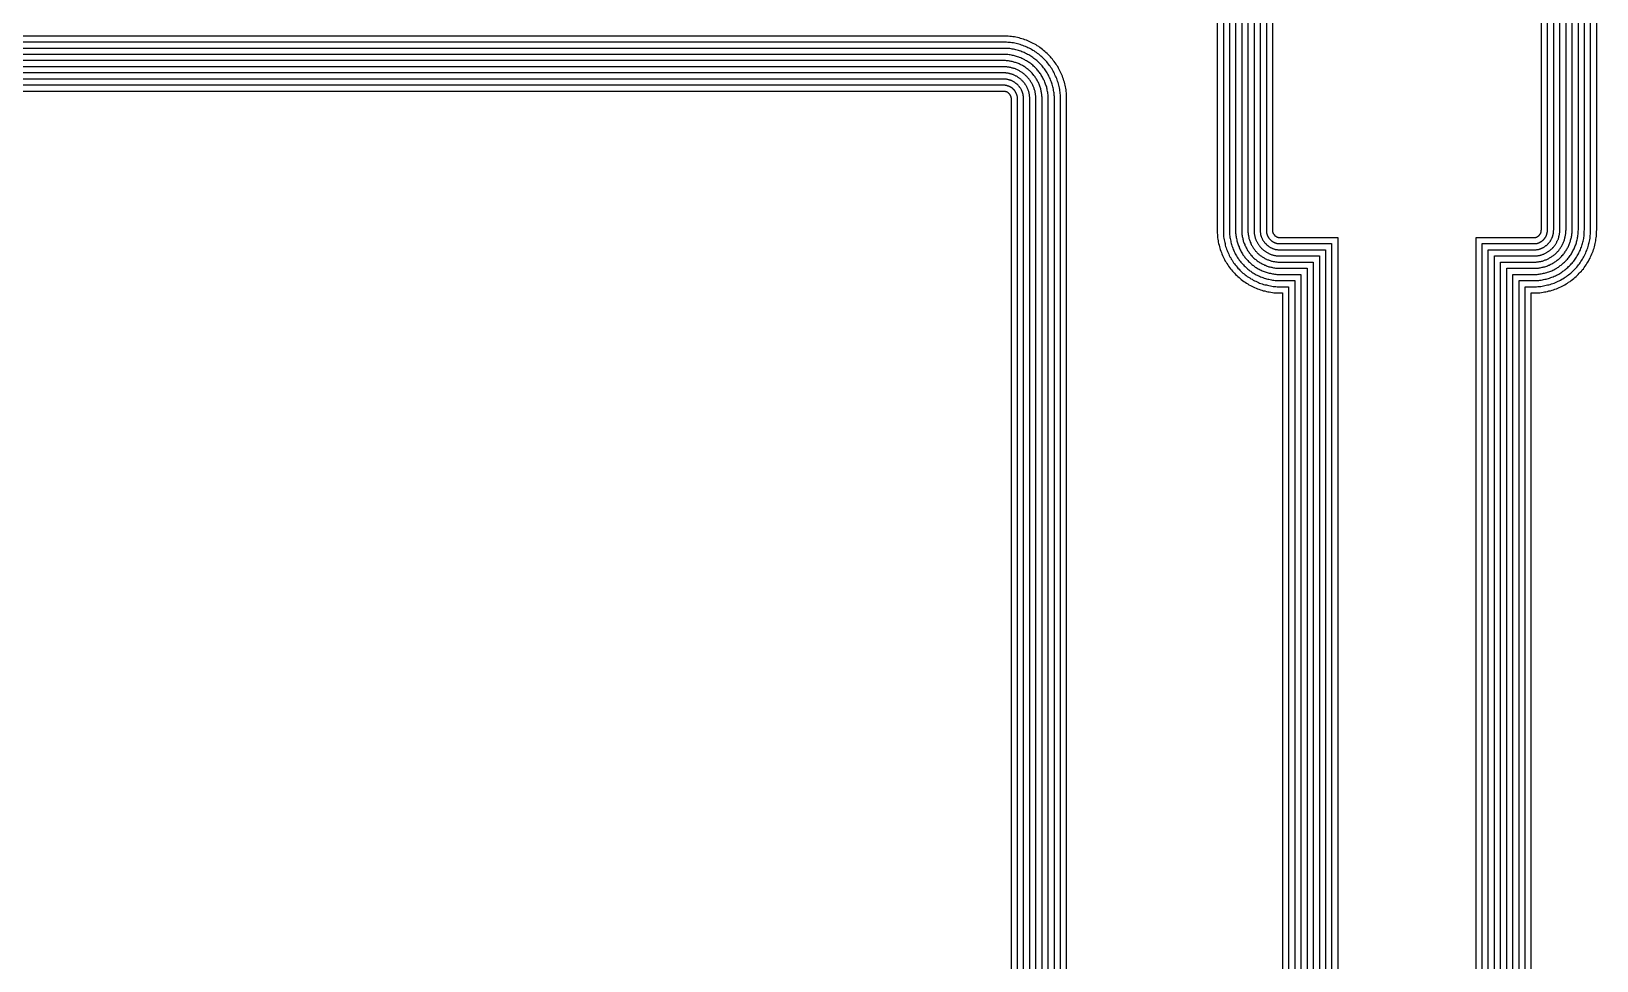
# Model space of a CAD drawing. Header units: metres. Extents: x 1.4 to 44.2, y 0.1 to 33.9.
# Drawn here: x 12.07 to 22.26, y 19.79 to 25.84 of the extents above; entities that cross this region are included whole.
import ezdxf

# ---------------------------------------------------------------- set-up
doc = ezdxf.new("R2010")
doc.units = ezdxf.units.M

msp = doc.modelspace()

# ---------------------------------------------------------------- linework, layer by layer
for points in [[(19.79, 26.2), (19.79, 24.549), (19.79, 24.538), (19.79, 24.528), (19.791, 24.518), (19.791, 24.508), (19.793, 24.498), (19.794, 24.488), (19.796, 24.478), (19.797, 24.469), (19.799, 24.459), (19.802, 24.449), (19.804, 24.439), (19.807, 24.429), (19.81, 24.42), (19.813, 24.41), (19.817, 24.401), (19.821, 24.392), (19.825, 24.382), (19.829, 24.373), (19.833, 24.364), (19.838, 24.355), (19.843, 24.346), (19.848, 24.338), (19.853, 24.329), (19.859, 24.321), (19.864, 24.312), (19.87, 24.304), (19.876, 24.296), (19.883, 24.288), (19.889, 24.281), (19.896, 24.273), (19.903, 24.266), (19.91, 24.259), (19.917, 24.252), (19.924, 24.245), (19.932, 24.238), (19.939, 24.232), (19.947, 24.225), (19.955, 24.219), (19.963, 24.213), (19.972, 24.208), (19.98, 24.202), (19.989, 24.197), (19.997, 24.192), (20.006, 24.187), (20.015, 24.182), (20.024, 24.178), (20.033, 24.174), (20.043, 24.17), (20.052, 24.166), (20.061, 24.162), (20.071, 24.159), (20.08, 24.156), (20.09, 24.153), (20.1, 24.151), (20.11, 24.148), (20.12, 24.146), (20.129, 24.145), (20.139, 24.143), (20.149, 24.142), (20.159, 24.14), (20.169, 24.14), (20.179, 24.139), (20.189, 24.139), (20.2, 24.139), (20.215, 24.139), (20.215, 15.753)], [(19.83, 26.2), (19.83, 24.549), (19.83, 24.539), (19.83, 24.53), (19.831, 24.521), (19.831, 24.512), (19.832, 24.503), (19.834, 24.494), (19.835, 24.485), (19.837, 24.476), (19.839, 24.467), (19.841, 24.459), (19.843, 24.45), (19.845, 24.441), (19.848, 24.432), (19.851, 24.424), (19.854, 24.415), (19.858, 24.407), (19.861, 24.399), (19.865, 24.39), (19.869, 24.382), (19.873, 24.374), (19.878, 24.366), (19.882, 24.358), (19.887, 24.351), (19.892, 24.343), (19.897, 24.335), (19.902, 24.328), (19.908, 24.321), (19.913, 24.314), (19.919, 24.307), (19.925, 24.3), (19.932, 24.293), (19.938, 24.287), (19.944, 24.281), (19.951, 24.274), (19.958, 24.268), (19.965, 24.262), (19.972, 24.257), (19.979, 24.251), (19.986, 24.246), (19.994, 24.241), (20.002, 24.236), (20.009, 24.231), (20.017, 24.227), (20.025, 24.222), (20.033, 24.218), (20.041, 24.214), (20.05, 24.21), (20.058, 24.207), (20.066, 24.203), (20.075, 24.2), (20.083, 24.197), (20.092, 24.194), (20.101, 24.192), (20.11, 24.19), (20.118, 24.188), (20.127, 24.186), (20.136, 24.184), (20.145, 24.183), (20.154, 24.181), (20.163, 24.18), (20.172, 24.18), (20.181, 24.179), (20.19, 24.179), (20.2, 24.179), (20.255, 24.179), (20.255, 15.731)], [(19.87, 26.2), (19.87, 24.549), (19.87, 24.54), (19.87, 24.532), (19.87, 24.524), (19.871, 24.516), (19.872, 24.508), (19.873, 24.5), (19.874, 24.492), (19.876, 24.484), (19.878, 24.476), (19.879, 24.468), (19.881, 24.46), (19.884, 24.453), (19.886, 24.445), (19.889, 24.437), (19.892, 24.43), (19.895, 24.422), (19.898, 24.415), (19.901, 24.407), (19.905, 24.4), (19.908, 24.393), (19.912, 24.386), (19.916, 24.379), (19.921, 24.372), (19.925, 24.365), (19.93, 24.358), (19.934, 24.352), (19.939, 24.345), (19.944, 24.339), (19.95, 24.333), (19.955, 24.327), (19.961, 24.321), (19.966, 24.315), (19.972, 24.31), (19.978, 24.304), (19.984, 24.299), (19.99, 24.293), (19.996, 24.288), (20.003, 24.283), (20.009, 24.279), (20.016, 24.274), (20.023, 24.27), (20.03, 24.265), (20.037, 24.261), (20.044, 24.257), (20.051, 24.254), (20.058, 24.25), (20.066, 24.247), (20.073, 24.244), (20.081, 24.241), (20.088, 24.238), (20.096, 24.235), (20.104, 24.233), (20.111, 24.23), (20.119, 24.228), (20.127, 24.227), (20.135, 24.225), (20.143, 24.223), (20.151, 24.222), (20.159, 24.221), (20.167, 24.22), (20.175, 24.219), (20.183, 24.219), (20.191, 24.219), (20.2, 24.219), (20.295, 24.219), (20.295, 15.708)], [(19.91, 26.2), (19.91, 24.549), (19.91, 24.541), (19.91, 24.534), (19.91, 24.527), (19.911, 24.52), (19.912, 24.513), (19.913, 24.506), (19.914, 24.499), (19.915, 24.492), (19.917, 24.485), (19.918, 24.478), (19.92, 24.471), (19.922, 24.464), (19.924, 24.458), (19.926, 24.451), (19.929, 24.444), (19.932, 24.438), (19.934, 24.431), (19.937, 24.425), (19.94, 24.418), (19.944, 24.412), (19.947, 24.406), (19.951, 24.399), (19.955, 24.393), (19.958, 24.387), (19.962, 24.382), (19.967, 24.376), (19.971, 24.37), (19.975, 24.365), (19.98, 24.359), (19.985, 24.354), (19.989, 24.349), (19.994, 24.343), (20, 24.338), (20.005, 24.334), (20.01, 24.329), (20.016, 24.324), (20.021, 24.32), (20.027, 24.316), (20.033, 24.311), (20.038, 24.307), (20.044, 24.304), (20.05, 24.3), (20.057, 24.296), (20.063, 24.293), (20.069, 24.289), (20.076, 24.286), (20.082, 24.283), (20.089, 24.281), (20.095, 24.278), (20.102, 24.275), (20.109, 24.273), (20.115, 24.271), (20.122, 24.269), (20.129, 24.267), (20.136, 24.266), (20.143, 24.264), (20.15, 24.263), (20.157, 24.262), (20.164, 24.261), (20.171, 24.26), (20.178, 24.259), (20.185, 24.259), (20.192, 24.259), (20.2, 24.259), (20.335, 24.259), (20.335, 15.683)], [(19.95, 26.2), (19.95, 24.549), (19.95, 24.542), (19.95, 24.536), (19.95, 24.53), (19.951, 24.524), (19.951, 24.518), (19.952, 24.512), (19.953, 24.506), (19.954, 24.5), (19.956, 24.494), (19.957, 24.488), (19.959, 24.482), (19.96, 24.476), (19.962, 24.47), (19.964, 24.464), (19.966, 24.459), (19.969, 24.453), (19.971, 24.447), (19.974, 24.442), (19.976, 24.436), (19.979, 24.431), (19.982, 24.425), (19.985, 24.42), (19.988, 24.415), (19.992, 24.41), (19.995, 24.405), (19.999, 24.4), (20.002, 24.395), (20.006, 24.39), (20.01, 24.385), (20.014, 24.381), (20.018, 24.376), (20.023, 24.372), (20.027, 24.367), (20.032, 24.363), (20.036, 24.359), (20.041, 24.355), (20.046, 24.351), (20.051, 24.348), (20.056, 24.344), (20.061, 24.341), (20.066, 24.337), (20.071, 24.334), (20.076, 24.331), (20.082, 24.328), (20.087, 24.325), (20.093, 24.323), (20.098, 24.32), (20.104, 24.318), (20.11, 24.315), (20.115, 24.313), (20.121, 24.311), (20.127, 24.309), (20.133, 24.308), (20.139, 24.306), (20.145, 24.305), (20.151, 24.303), (20.157, 24.302), (20.163, 24.301), (20.169, 24.3), (20.175, 24.3), (20.181, 24.299), (20.187, 24.299), (20.193, 24.299), (20.2, 24.299), (20.375, 24.299), (20.375, 15.658)], [(19.99, 26.2), (19.99, 24.549), (19.99, 24.543), (19.99, 24.538), (19.99, 24.533), (19.991, 24.528), (19.991, 24.523), (19.992, 24.518), (19.993, 24.513), (19.994, 24.508), (19.995, 24.503), (19.996, 24.497), (19.997, 24.493), (19.999, 24.488), (20, 24.483), (20.002, 24.478), (20.004, 24.473), (20.005, 24.468), (20.008, 24.463), (20.01, 24.459), (20.012, 24.454), (20.014, 24.45), (20.017, 24.445), (20.019, 24.441), (20.022, 24.436), (20.025, 24.432), (20.028, 24.428), (20.031, 24.423), (20.034, 24.419), (20.037, 24.415), (20.04, 24.411), (20.044, 24.407), (20.047, 24.404), (20.051, 24.4), (20.055, 24.396), (20.058, 24.393), (20.062, 24.389), (20.066, 24.386), (20.07, 24.383), (20.074, 24.38), (20.079, 24.377), (20.083, 24.374), (20.087, 24.371), (20.092, 24.368), (20.096, 24.366), (20.101, 24.363), (20.105, 24.361), (20.11, 24.359), (20.114, 24.357), (20.119, 24.354), (20.124, 24.353), (20.129, 24.351), (20.134, 24.349), (20.139, 24.348), (20.144, 24.346), (20.148, 24.345), (20.154, 24.344), (20.159, 24.343), (20.164, 24.342), (20.169, 24.341), (20.174, 24.34), (20.179, 24.34), (20.184, 24.339), (20.189, 24.339), (20.194, 24.339), (20.2, 24.339), (20.415, 24.339), (20.415, 15.631)], [(20.03, 26.2), (20.03, 24.549), (20.03, 24.544), (20.03, 24.54), (20.03, 24.536), (20.03, 24.532), (20.031, 24.528), (20.031, 24.524), (20.032, 24.519), (20.033, 24.515), (20.034, 24.511), (20.035, 24.507), (20.036, 24.503), (20.037, 24.499), (20.038, 24.495), (20.039, 24.491), (20.041, 24.487), (20.042, 24.483), (20.044, 24.48), (20.046, 24.476), (20.048, 24.472), (20.05, 24.468), (20.052, 24.465), (20.054, 24.461), (20.056, 24.458), (20.058, 24.454), (20.061, 24.451), (20.063, 24.447), (20.065, 24.444), (20.068, 24.441), (20.071, 24.437), (20.074, 24.434), (20.076, 24.431), (20.079, 24.428), (20.082, 24.425), (20.085, 24.423), (20.088, 24.42), (20.092, 24.417), (20.095, 24.414), (20.098, 24.412), (20.102, 24.41), (20.105, 24.407), (20.109, 24.405), (20.112, 24.403), (20.116, 24.401), (20.119, 24.399), (20.123, 24.397), (20.127, 24.395), (20.131, 24.393), (20.134, 24.391), (20.138, 24.39), (20.142, 24.388), (20.146, 24.387), (20.15, 24.386), (20.154, 24.385), (20.158, 24.384), (20.162, 24.383), (20.166, 24.382), (20.17, 24.381), (20.175, 24.38), (20.179, 24.38), (20.183, 24.379), (20.187, 24.379), (20.191, 24.379), (20.195, 24.379), (20.2, 24.379), (20.455, 24.379), (20.455, 15.602)], [(20.07, 26.2), (20.07, 24.549), (20.07, 24.545), (20.07, 24.542), (20.07, 24.539), (20.07, 24.536), (20.07, 24.533), (20.071, 24.529), (20.071, 24.526), (20.072, 24.523), (20.073, 24.52), (20.073, 24.517), (20.074, 24.514), (20.075, 24.511), (20.076, 24.508), (20.077, 24.505), (20.078, 24.502), (20.079, 24.499), (20.081, 24.496), (20.082, 24.493), (20.083, 24.49), (20.085, 24.487), (20.086, 24.484), (20.088, 24.482), (20.09, 24.479), (20.091, 24.476), (20.093, 24.474), (20.095, 24.471), (20.097, 24.469), (20.099, 24.466), (20.101, 24.464), (20.103, 24.461), (20.105, 24.459), (20.108, 24.457), (20.11, 24.454), (20.112, 24.452), (20.115, 24.45), (20.117, 24.448), (20.12, 24.446), (20.122, 24.444), (20.125, 24.442), (20.127, 24.44), (20.13, 24.439), (20.133, 24.437), (20.135, 24.435), (20.138, 24.434), (20.141, 24.432), (20.144, 24.431), (20.147, 24.43), (20.15, 24.428), (20.153, 24.427), (20.156, 24.426), (20.159, 24.425), (20.162, 24.424), (20.165, 24.423), (20.168, 24.422), (20.171, 24.422), (20.174, 24.421), (20.177, 24.42), (20.18, 24.42), (20.184, 24.419), (20.187, 24.419), (20.19, 24.419), (20.193, 24.419), (20.196, 24.419), (20.2, 24.419), (20.495, 24.419), (20.495, 15.571)], [(20.11, 26.2), (20.11, 24.549), (20.11, 24.546), (20.11, 24.544), (20.11, 24.542), (20.11, 24.54), (20.11, 24.537), (20.11, 24.535), (20.111, 24.533), (20.111, 24.531), (20.112, 24.529), (20.112, 24.527), (20.113, 24.525), (20.113, 24.522), (20.114, 24.52), (20.115, 24.518), (20.116, 24.516), (20.116, 24.514), (20.117, 24.512), (20.118, 24.51), (20.119, 24.508), (20.12, 24.506), (20.121, 24.504), (20.122, 24.502), (20.123, 24.5), (20.125, 24.499), (20.126, 24.497), (20.127, 24.495), (20.129, 24.493), (20.13, 24.491), (20.131, 24.49), (20.133, 24.488), (20.134, 24.486), (20.136, 24.485), (20.137, 24.483), (20.139, 24.482), (20.141, 24.48), (20.142, 24.479), (20.144, 24.478), (20.146, 24.476), (20.148, 24.475), (20.15, 24.474), (20.151, 24.472), (20.153, 24.471), (20.155, 24.47), (20.157, 24.469), (20.159, 24.468), (20.161, 24.467), (20.163, 24.466), (20.165, 24.465), (20.167, 24.465), (20.169, 24.464), (20.171, 24.463), (20.173, 24.462), (20.176, 24.462), (20.178, 24.461), (20.18, 24.461), (20.182, 24.46), (20.184, 24.46), (20.186, 24.459), (20.188, 24.459), (20.191, 24.459), (20.193, 24.459), (20.195, 24.459), (20.197, 24.459), (20.2, 24.459), (20.535, 24.459), (20.535, 15.537)], [(20.15, 26.2), (20.15, 24.549), (20.15, 24.547), (20.15, 24.546), (20.15, 24.545), (20.15, 24.544), (20.15, 24.542), (20.15, 24.541), (20.15, 24.54), (20.15, 24.539), (20.151, 24.538), (20.151, 24.536), (20.151, 24.535), (20.152, 24.534), (20.152, 24.533), (20.152, 24.532), (20.153, 24.531), (20.153, 24.529), (20.154, 24.528), (20.154, 24.527), (20.155, 24.526), (20.155, 24.525), (20.156, 24.524), (20.157, 24.523), (20.157, 24.522), (20.158, 24.521), (20.159, 24.52), (20.159, 24.519), (20.16, 24.518), (20.161, 24.517), (20.162, 24.516), (20.162, 24.515), (20.163, 24.514), (20.164, 24.513), (20.165, 24.512), (20.166, 24.511), (20.167, 24.511), (20.168, 24.51), (20.169, 24.509), (20.17, 24.508), (20.171, 24.508), (20.172, 24.507), (20.173, 24.506), (20.174, 24.506), (20.175, 24.505), (20.176, 24.504), (20.177, 24.504), (20.178, 24.503), (20.179, 24.503), (20.18, 24.502), (20.182, 24.502), (20.183, 24.501), (20.184, 24.501), (20.185, 24.501), (20.186, 24.5), (20.187, 24.5), (20.189, 24.5), (20.19, 24.499), (20.191, 24.499), (20.192, 24.499), (20.193, 24.499), (20.195, 24.499), (20.196, 24.499), (20.197, 24.499), (20.198, 24.499), (20.2, 24.499), (20.575, 24.499), (20.575, 15.5)], [(21.475, 15.5), (21.475, 24.499), (21.851, 24.499), (21.852, 24.499), (21.853, 24.499), (21.854, 24.499), (21.855, 24.499), (21.857, 24.499), (21.858, 24.499), (21.859, 24.499), (21.86, 24.499), (21.861, 24.5), (21.863, 24.5), (21.864, 24.5), (21.865, 24.501), (21.866, 24.501), (21.867, 24.501), (21.869, 24.502), (21.87, 24.502), (21.871, 24.503), (21.872, 24.503), (21.873, 24.504), (21.874, 24.504), (21.875, 24.505), (21.876, 24.506), (21.877, 24.506), (21.878, 24.507), (21.879, 24.508), (21.88, 24.508), (21.881, 24.509), (21.882, 24.51), (21.883, 24.511), (21.884, 24.511), (21.885, 24.512), (21.886, 24.513), (21.887, 24.514), (21.888, 24.515), (21.888, 24.516), (21.889, 24.517), (21.89, 24.518), (21.891, 24.519), (21.891, 24.52), (21.892, 24.521), (21.893, 24.522), (21.893, 24.523), (21.894, 24.524), (21.895, 24.525), (21.895, 24.526), (21.896, 24.527), (21.896, 24.528), (21.897, 24.529), (21.897, 24.531), (21.898, 24.532), (21.898, 24.533), (21.898, 24.534), (21.899, 24.535), (21.899, 24.536), (21.899, 24.538), (21.9, 24.539), (21.9, 24.54), (21.9, 24.541), (21.9, 24.542), (21.9, 24.544), (21.9, 24.545), (21.9, 24.546), (21.9, 24.547), (21.901, 24.549), (21.901, 26.2)], [(21.515, 15.537), (21.515, 24.459), (21.851, 24.459), (21.853, 24.459), (21.855, 24.459), (21.857, 24.459), (21.859, 24.459), (21.862, 24.459), (21.864, 24.459), (21.866, 24.46), (21.868, 24.46), (21.87, 24.461), (21.872, 24.461), (21.875, 24.462), (21.877, 24.462), (21.879, 24.463), (21.881, 24.464), (21.883, 24.465), (21.885, 24.465), (21.887, 24.466), (21.889, 24.467), (21.891, 24.468), (21.893, 24.469), (21.895, 24.47), (21.897, 24.471), (21.899, 24.472), (21.901, 24.474), (21.902, 24.475), (21.904, 24.476), (21.906, 24.478), (21.908, 24.479), (21.909, 24.48), (21.911, 24.482), (21.913, 24.483), (21.914, 24.485), (21.916, 24.486), (21.917, 24.488), (21.919, 24.49), (21.92, 24.491), (21.921, 24.493), (21.923, 24.495), (21.924, 24.497), (21.925, 24.499), (21.927, 24.5), (21.928, 24.502), (21.929, 24.504), (21.93, 24.506), (21.931, 24.508), (21.932, 24.51), (21.933, 24.512), (21.934, 24.514), (21.934, 24.516), (21.935, 24.518), (21.936, 24.52), (21.937, 24.522), (21.937, 24.525), (21.938, 24.527), (21.938, 24.529), (21.939, 24.531), (21.939, 24.533), (21.94, 24.535), (21.94, 24.537), (21.94, 24.54), (21.94, 24.542), (21.94, 24.544), (21.94, 24.546), (21.941, 24.549), (21.941, 26.2)], [(21.555, 15.571), (21.555, 24.419), (21.851, 24.419), (21.854, 24.419), (21.857, 24.419), (21.86, 24.419), (21.863, 24.419), (21.866, 24.419), (21.87, 24.42), (21.873, 24.42), (21.876, 24.421), (21.879, 24.422), (21.882, 24.422), (21.885, 24.423), (21.888, 24.424), (21.891, 24.425), (21.894, 24.426), (21.897, 24.427), (21.9, 24.428), (21.903, 24.43), (21.906, 24.431), (21.909, 24.432), (21.912, 24.434), (21.915, 24.435), (21.917, 24.437), (21.92, 24.439), (21.923, 24.44), (21.925, 24.442), (21.928, 24.444), (21.93, 24.446), (21.933, 24.448), (21.935, 24.45), (21.938, 24.452), (21.94, 24.454), (21.942, 24.457), (21.945, 24.459), (21.947, 24.461), (21.949, 24.464), (21.951, 24.466), (21.953, 24.469), (21.955, 24.471), (21.957, 24.474), (21.959, 24.476), (21.96, 24.479), (21.962, 24.482), (21.964, 24.484), (21.965, 24.487), (21.967, 24.49), (21.968, 24.493), (21.969, 24.496), (21.971, 24.499), (21.972, 24.502), (21.973, 24.505), (21.974, 24.508), (21.975, 24.511), (21.976, 24.514), (21.977, 24.517), (21.977, 24.52), (21.978, 24.523), (21.979, 24.526), (21.979, 24.529), (21.98, 24.533), (21.98, 24.536), (21.98, 24.539), (21.98, 24.542), (21.98, 24.545), (21.981, 24.549), (21.981, 26.2)], [(21.595, 15.602), (21.595, 24.379), (21.851, 24.379), (21.855, 24.379), (21.859, 24.379), (21.863, 24.379), (21.867, 24.379), (21.871, 24.38), (21.875, 24.38), (21.88, 24.381), (21.884, 24.382), (21.888, 24.383), (21.892, 24.384), (21.896, 24.385), (21.9, 24.386), (21.904, 24.387), (21.908, 24.388), (21.912, 24.39), (21.916, 24.391), (21.919, 24.393), (21.923, 24.395), (21.927, 24.397), (21.931, 24.399), (21.934, 24.401), (21.938, 24.403), (21.941, 24.405), (21.945, 24.407), (21.948, 24.41), (21.952, 24.412), (21.955, 24.414), (21.958, 24.417), (21.962, 24.42), (21.965, 24.423), (21.968, 24.425), (21.971, 24.428), (21.974, 24.431), (21.976, 24.434), (21.979, 24.437), (21.982, 24.441), (21.985, 24.444), (21.987, 24.447), (21.99, 24.451), (21.992, 24.454), (21.994, 24.458), (21.996, 24.461), (21.998, 24.465), (22, 24.468), (22.002, 24.472), (22.004, 24.476), (22.006, 24.48), (22.008, 24.483), (22.009, 24.487), (22.011, 24.491), (22.012, 24.495), (22.013, 24.499), (22.014, 24.503), (22.015, 24.507), (22.016, 24.511), (22.017, 24.515), (22.018, 24.519), (22.019, 24.524), (22.019, 24.528), (22.02, 24.532), (22.02, 24.536), (22.02, 24.54), (22.02, 24.544), (22.021, 24.549), (22.021, 26.2)], [(21.635, 15.631), (21.635, 24.339), (21.851, 24.339), (21.856, 24.339), (21.861, 24.339), (21.866, 24.339), (21.871, 24.34), (21.876, 24.34), (21.881, 24.341), (21.886, 24.342), (21.891, 24.343), (21.897, 24.344), (21.902, 24.345), (21.907, 24.346), (21.911, 24.348), (21.916, 24.349), (21.921, 24.351), (21.926, 24.353), (21.931, 24.354), (21.936, 24.357), (21.94, 24.359), (21.945, 24.361), (21.95, 24.363), (21.954, 24.366), (21.958, 24.368), (21.963, 24.371), (21.967, 24.374), (21.971, 24.377), (21.976, 24.38), (21.98, 24.383), (21.984, 24.386), (21.988, 24.389), (21.992, 24.393), (21.995, 24.396), (21.999, 24.4), (22.003, 24.404), (22.006, 24.407), (22.01, 24.411), (22.013, 24.415), (22.016, 24.419), (22.019, 24.423), (22.022, 24.428), (22.025, 24.432), (22.028, 24.436), (22.031, 24.441), (22.033, 24.445), (22.036, 24.45), (22.038, 24.454), (22.04, 24.459), (22.042, 24.463), (22.045, 24.468), (22.046, 24.473), (22.048, 24.478), (22.05, 24.483), (22.051, 24.488), (22.053, 24.493), (22.054, 24.497), (22.055, 24.503), (22.056, 24.508), (22.057, 24.513), (22.058, 24.518), (22.059, 24.523), (22.06, 24.528), (22.06, 24.533), (22.06, 24.538), (22.06, 24.543), (22.061, 24.549), (22.061, 26.2)], [(21.675, 15.658), (21.675, 24.299), (21.851, 24.299), (21.857, 24.299), (21.863, 24.299), (21.869, 24.299), (21.875, 24.3), (21.881, 24.3), (21.887, 24.301), (21.893, 24.302), (21.899, 24.303), (21.905, 24.305), (21.911, 24.306), (21.917, 24.308), (21.923, 24.309), (21.929, 24.311), (21.935, 24.313), (21.94, 24.315), (21.946, 24.318), (21.952, 24.32), (21.957, 24.323), (21.963, 24.325), (21.968, 24.328), (21.974, 24.331), (21.979, 24.334), (21.984, 24.337), (21.989, 24.341), (21.994, 24.344), (21.999, 24.348), (22.004, 24.351), (22.009, 24.355), (22.014, 24.359), (22.018, 24.363), (22.023, 24.367), (22.027, 24.372), (22.032, 24.376), (22.036, 24.381), (22.04, 24.385), (22.044, 24.39), (22.048, 24.395), (22.051, 24.4), (22.055, 24.405), (22.058, 24.41), (22.062, 24.415), (22.065, 24.42), (22.068, 24.425), (22.071, 24.431), (22.074, 24.436), (22.077, 24.442), (22.079, 24.447), (22.081, 24.453), (22.084, 24.459), (22.086, 24.464), (22.088, 24.47), (22.09, 24.476), (22.091, 24.482), (22.093, 24.488), (22.094, 24.494), (22.096, 24.5), (22.097, 24.506), (22.098, 24.512), (22.099, 24.518), (22.099, 24.524), (22.1, 24.53), (22.1, 24.536), (22.1, 24.542), (22.101, 24.549), (22.101, 26.2)], [(21.715, 15.683), (21.715, 24.259), (21.851, 24.259), (21.858, 24.259), (21.865, 24.259), (21.872, 24.259), (21.879, 24.26), (21.886, 24.261), (21.893, 24.262), (21.9, 24.263), (21.907, 24.264), (21.914, 24.266), (21.921, 24.267), (21.928, 24.269), (21.935, 24.271), (21.941, 24.273), (21.948, 24.275), (21.955, 24.278), (21.961, 24.281), (21.968, 24.283), (21.975, 24.286), (21.981, 24.289), (21.987, 24.293), (21.993, 24.296), (22, 24.3), (22.006, 24.304), (22.012, 24.307), (22.017, 24.311), (22.023, 24.316), (22.029, 24.32), (22.034, 24.324), (22.04, 24.329), (22.045, 24.334), (22.05, 24.338), (22.056, 24.343), (22.061, 24.349), (22.065, 24.354), (22.07, 24.359), (22.075, 24.365), (22.079, 24.37), (22.083, 24.376), (22.088, 24.382), (22.092, 24.387), (22.096, 24.393), (22.099, 24.399), (22.103, 24.406), (22.106, 24.412), (22.11, 24.418), (22.113, 24.425), (22.116, 24.431), (22.118, 24.438), (22.121, 24.444), (22.124, 24.451), (22.126, 24.458), (22.128, 24.464), (22.13, 24.471), (22.132, 24.478), (22.133, 24.485), (22.135, 24.492), (22.136, 24.499), (22.137, 24.506), (22.138, 24.513), (22.139, 24.52), (22.14, 24.527), (22.14, 24.534), (22.14, 24.541), (22.141, 24.549), (22.141, 26.2)], [(21.755, 15.708), (21.755, 24.219), (21.851, 24.219), (21.859, 24.219), (21.867, 24.219), (21.875, 24.219), (21.883, 24.22), (21.891, 24.221), (21.899, 24.222), (21.907, 24.223), (21.915, 24.225), (21.923, 24.227), (21.931, 24.228), (21.939, 24.23), (21.946, 24.233), (21.954, 24.235), (21.962, 24.238), (21.969, 24.241), (21.977, 24.244), (21.984, 24.247), (21.992, 24.25), (21.999, 24.254), (22.006, 24.257), (22.013, 24.261), (22.02, 24.265), (22.027, 24.27), (22.034, 24.274), (22.041, 24.279), (22.047, 24.283), (22.054, 24.288), (22.06, 24.293), (22.066, 24.299), (22.072, 24.304), (22.078, 24.31), (22.084, 24.315), (22.09, 24.321), (22.095, 24.327), (22.1, 24.333), (22.106, 24.339), (22.111, 24.345), (22.116, 24.352), (22.12, 24.358), (22.125, 24.365), (22.129, 24.372), (22.134, 24.379), (22.138, 24.386), (22.142, 24.393), (22.145, 24.4), (22.149, 24.407), (22.152, 24.415), (22.155, 24.422), (22.158, 24.43), (22.161, 24.437), (22.164, 24.445), (22.166, 24.453), (22.169, 24.46), (22.171, 24.468), (22.172, 24.476), (22.174, 24.484), (22.176, 24.492), (22.177, 24.5), (22.178, 24.508), (22.179, 24.516), (22.18, 24.524), (22.18, 24.532), (22.18, 24.54), (22.181, 24.549), (22.181, 26.2)], [(21.795, 15.731), (21.795, 24.179), (21.851, 24.179), (21.86, 24.179), (21.869, 24.179), (21.878, 24.18), (21.887, 24.18), (21.896, 24.181), (21.905, 24.183), (21.914, 24.184), (21.923, 24.186), (21.932, 24.188), (21.94, 24.19), (21.949, 24.192), (21.958, 24.194), (21.967, 24.197), (21.975, 24.2), (21.984, 24.203), (21.992, 24.207), (22, 24.21), (22.009, 24.214), (22.017, 24.218), (22.025, 24.222), (22.033, 24.227), (22.041, 24.231), (22.048, 24.236), (22.056, 24.241), (22.064, 24.246), (22.071, 24.251), (22.078, 24.257), (22.085, 24.262), (22.092, 24.268), (22.099, 24.274), (22.106, 24.281), (22.112, 24.287), (22.118, 24.293), (22.125, 24.3), (22.131, 24.307), (22.137, 24.314), (22.142, 24.321), (22.148, 24.328), (22.153, 24.335), (22.158, 24.343), (22.163, 24.351), (22.168, 24.358), (22.172, 24.366), (22.177, 24.374), (22.181, 24.382), (22.185, 24.39), (22.189, 24.399), (22.192, 24.407), (22.196, 24.415), (22.199, 24.424), (22.202, 24.432), (22.205, 24.441), (22.207, 24.45), (22.209, 24.459), (22.212, 24.467), (22.213, 24.476), (22.215, 24.485), (22.217, 24.494), (22.218, 24.503), (22.219, 24.512), (22.22, 24.521), (22.22, 24.53), (22.22, 24.539), (22.221, 24.549), (22.221, 26.2)], [(21.835, 15.753), (21.835, 24.139), (21.851, 24.139), (21.861, 24.139), (21.871, 24.139), (21.881, 24.14), (21.891, 24.14), (21.901, 24.142), (21.911, 24.143), (21.921, 24.145), (21.93, 24.146), (21.94, 24.148), (21.95, 24.151), (21.96, 24.153), (21.97, 24.156), (21.979, 24.159), (21.989, 24.162), (21.998, 24.166), (22.007, 24.17), (22.017, 24.174), (22.026, 24.178), (22.035, 24.182), (22.044, 24.187), (22.053, 24.192), (22.061, 24.197), (22.07, 24.202), (22.078, 24.208), (22.087, 24.213), (22.095, 24.219), (22.103, 24.225), (22.111, 24.232), (22.118, 24.238), (22.126, 24.245), (22.133, 24.252), (22.14, 24.259), (22.147, 24.266), (22.154, 24.273), (22.161, 24.281), (22.167, 24.288), (22.174, 24.296), (22.18, 24.304), (22.186, 24.312), (22.191, 24.321), (22.197, 24.329), (22.202, 24.338), (22.207, 24.346), (22.212, 24.355), (22.217, 24.364), (22.221, 24.373), (22.225, 24.382), (22.229, 24.392), (22.233, 24.401), (22.237, 24.41), (22.24, 24.42), (22.243, 24.429), (22.246, 24.439), (22.248, 24.449), (22.251, 24.459), (22.253, 24.469), (22.254, 24.478), (22.256, 24.488), (22.257, 24.498), (22.259, 24.508), (22.259, 24.518), (22.26, 24.528), (22.26, 24.538), (22.261, 24.549), (22.261, 26.2)], [(18.81, 16.65), (18.81, 25.4), (18.81, 25.41), (18.81, 25.42), (18.809, 25.43), (18.808, 25.44), (18.807, 25.45), (18.806, 25.46), (18.804, 25.47), (18.802, 25.48), (18.8, 25.49), (18.798, 25.5), (18.795, 25.509), (18.792, 25.519), (18.789, 25.529), (18.786, 25.538), (18.783, 25.548), (18.779, 25.557), (18.775, 25.566), (18.771, 25.575), (18.766, 25.584), (18.762, 25.593), (18.757, 25.602), (18.752, 25.611), (18.746, 25.619), (18.741, 25.628), (18.735, 25.636), (18.729, 25.644), (18.723, 25.652), (18.717, 25.66), (18.71, 25.668), (18.704, 25.675), (18.697, 25.683), (18.69, 25.69), (18.683, 25.697), (18.675, 25.704), (18.668, 25.71), (18.66, 25.717), (18.652, 25.723), (18.644, 25.729), (18.636, 25.735), (18.628, 25.741), (18.619, 25.746), (18.611, 25.752), (18.602, 25.757), (18.593, 25.762), (18.584, 25.766), (18.575, 25.771), (18.566, 25.775), (18.557, 25.779), (18.548, 25.783), (18.538, 25.786), (18.529, 25.789), (18.519, 25.792), (18.509, 25.795), (18.5, 25.798), (18.49, 25.8), (18.48, 25.802), (18.47, 25.804), (18.46, 25.806), (18.45, 25.807), (18.44, 25.808), (18.43, 25.809), (18.42, 25.81), (18.41, 25.81), (18.4, 25.81), (7.65, 25.81)], [(18.77, 16.65), (18.77, 25.4), (18.77, 25.409), (18.77, 25.418), (18.769, 25.427), (18.768, 25.436), (18.767, 25.445), (18.766, 25.454), (18.765, 25.463), (18.763, 25.472), (18.761, 25.481), (18.759, 25.49), (18.757, 25.499), (18.754, 25.507), (18.751, 25.516), (18.748, 25.525), (18.745, 25.533), (18.742, 25.542), (18.738, 25.55), (18.734, 25.558), (18.731, 25.566), (18.726, 25.574), (18.722, 25.582), (18.717, 25.59), (18.713, 25.598), (18.708, 25.606), (18.703, 25.613), (18.697, 25.62), (18.692, 25.628), (18.686, 25.635), (18.68, 25.642), (18.674, 25.648), (18.668, 25.655), (18.662, 25.662), (18.655, 25.668), (18.648, 25.674), (18.642, 25.68), (18.635, 25.686), (18.628, 25.692), (18.62, 25.697), (18.613, 25.703), (18.606, 25.708), (18.598, 25.713), (18.59, 25.717), (18.582, 25.722), (18.574, 25.726), (18.566, 25.731), (18.558, 25.734), (18.55, 25.738), (18.542, 25.742), (18.533, 25.745), (18.525, 25.748), (18.516, 25.751), (18.507, 25.754), (18.499, 25.757), (18.49, 25.759), (18.481, 25.761), (18.472, 25.763), (18.463, 25.765), (18.454, 25.766), (18.445, 25.767), (18.436, 25.768), (18.427, 25.769), (18.418, 25.77), (18.409, 25.77), (18.4, 25.77), (7.65, 25.77)], [(18.73, 16.65), (18.73, 25.4), (18.73, 25.408), (18.73, 25.416), (18.729, 25.424), (18.728, 25.432), (18.728, 25.44), (18.726, 25.448), (18.725, 25.456), (18.724, 25.464), (18.722, 25.472), (18.72, 25.48), (18.718, 25.488), (18.716, 25.496), (18.713, 25.504), (18.711, 25.511), (18.708, 25.519), (18.705, 25.526), (18.702, 25.534), (18.698, 25.541), (18.695, 25.548), (18.691, 25.556), (18.687, 25.563), (18.683, 25.57), (18.679, 25.577), (18.674, 25.583), (18.67, 25.59), (18.665, 25.597), (18.66, 25.603), (18.655, 25.609), (18.65, 25.616), (18.645, 25.622), (18.639, 25.628), (18.633, 25.633), (18.628, 25.639), (18.622, 25.645), (18.616, 25.65), (18.609, 25.655), (18.603, 25.66), (18.597, 25.665), (18.59, 25.67), (18.583, 25.674), (18.577, 25.679), (18.57, 25.683), (18.563, 25.687), (18.556, 25.691), (18.548, 25.695), (18.541, 25.698), (18.534, 25.702), (18.526, 25.705), (18.519, 25.708), (18.511, 25.711), (18.504, 25.713), (18.496, 25.716), (18.488, 25.718), (18.48, 25.72), (18.472, 25.722), (18.464, 25.724), (18.456, 25.725), (18.448, 25.726), (18.44, 25.728), (18.432, 25.728), (18.424, 25.729), (18.416, 25.73), (18.408, 25.73), (18.4, 25.73), (7.65, 25.73)], [(18.69, 16.65), (18.69, 25.4), (18.69, 25.407), (18.69, 25.414), (18.689, 25.421), (18.689, 25.428), (18.688, 25.436), (18.687, 25.443), (18.686, 25.45), (18.684, 25.457), (18.683, 25.464), (18.681, 25.47), (18.68, 25.477), (18.678, 25.484), (18.675, 25.491), (18.673, 25.498), (18.671, 25.504), (18.668, 25.511), (18.665, 25.518), (18.662, 25.524), (18.659, 25.53), (18.656, 25.537), (18.652, 25.543), (18.649, 25.549), (18.645, 25.555), (18.641, 25.561), (18.637, 25.567), (18.633, 25.573), (18.629, 25.578), (18.624, 25.584), (18.62, 25.589), (18.615, 25.595), (18.61, 25.6), (18.605, 25.605), (18.6, 25.61), (18.595, 25.615), (18.589, 25.62), (18.584, 25.624), (18.578, 25.629), (18.573, 25.633), (18.567, 25.637), (18.561, 25.641), (18.555, 25.645), (18.549, 25.649), (18.543, 25.652), (18.537, 25.656), (18.53, 25.659), (18.524, 25.662), (18.518, 25.665), (18.511, 25.668), (18.504, 25.671), (18.498, 25.673), (18.491, 25.675), (18.484, 25.678), (18.477, 25.68), (18.47, 25.681), (18.464, 25.683), (18.457, 25.684), (18.45, 25.686), (18.443, 25.687), (18.436, 25.688), (18.428, 25.689), (18.421, 25.689), (18.414, 25.69), (18.407, 25.69), (18.4, 25.69), (7.65, 25.69)], [(18.65, 16.65), (18.65, 25.4), (18.65, 25.406), (18.65, 25.412), (18.649, 25.418), (18.649, 25.425), (18.648, 25.431), (18.647, 25.437), (18.646, 25.443), (18.645, 25.449), (18.644, 25.455), (18.643, 25.461), (18.641, 25.467), (18.639, 25.473), (18.637, 25.478), (18.635, 25.484), (18.633, 25.49), (18.631, 25.496), (18.629, 25.501), (18.626, 25.507), (18.623, 25.512), (18.62, 25.518), (18.618, 25.523), (18.614, 25.529), (18.611, 25.534), (18.608, 25.539), (18.604, 25.544), (18.601, 25.549), (18.597, 25.554), (18.593, 25.559), (18.589, 25.563), (18.585, 25.568), (18.581, 25.572), (18.577, 25.577), (18.572, 25.581), (18.568, 25.585), (18.563, 25.589), (18.559, 25.593), (18.554, 25.597), (18.549, 25.601), (18.544, 25.604), (18.539, 25.608), (18.534, 25.611), (18.529, 25.614), (18.523, 25.618), (18.518, 25.62), (18.512, 25.623), (18.507, 25.626), (18.501, 25.629), (18.496, 25.631), (18.49, 25.633), (18.484, 25.635), (18.478, 25.637), (18.473, 25.639), (18.467, 25.641), (18.461, 25.643), (18.455, 25.644), (18.449, 25.645), (18.443, 25.646), (18.437, 25.647), (18.431, 25.648), (18.425, 25.649), (18.418, 25.649), (18.412, 25.65), (18.406, 25.65), (18.4, 25.65), (7.65, 25.65)], [(18.61, 16.65), (18.61, 25.4), (18.61, 25.405), (18.61, 25.41), (18.609, 25.415), (18.609, 25.421), (18.608, 25.426), (18.608, 25.431), (18.607, 25.436), (18.606, 25.441), (18.605, 25.446), (18.604, 25.451), (18.602, 25.456), (18.601, 25.461), (18.599, 25.466), (18.598, 25.471), (18.596, 25.476), (18.594, 25.48), (18.592, 25.485), (18.59, 25.49), (18.588, 25.494), (18.585, 25.499), (18.583, 25.504), (18.58, 25.508), (18.577, 25.512), (18.575, 25.517), (18.572, 25.521), (18.569, 25.525), (18.566, 25.529), (18.562, 25.533), (18.559, 25.537), (18.556, 25.541), (18.552, 25.545), (18.549, 25.549), (18.545, 25.552), (18.541, 25.556), (18.537, 25.559), (18.533, 25.562), (18.529, 25.566), (18.525, 25.569), (18.521, 25.572), (18.517, 25.575), (18.512, 25.577), (18.508, 25.58), (18.504, 25.583), (18.499, 25.585), (18.494, 25.588), (18.49, 25.59), (18.485, 25.592), (18.48, 25.594), (18.476, 25.596), (18.471, 25.598), (18.466, 25.599), (18.461, 25.601), (18.456, 25.602), (18.451, 25.604), (18.446, 25.605), (18.441, 25.606), (18.436, 25.607), (18.431, 25.608), (18.426, 25.608), (18.421, 25.609), (18.415, 25.609), (18.41, 25.61), (18.405, 25.61), (18.4, 25.61), (7.65, 25.61)], [(18.57, 16.65), (18.57, 25.4), (18.57, 25.404), (18.57, 25.408), (18.57, 25.413), (18.569, 25.417), (18.569, 25.421), (18.568, 25.425), (18.568, 25.429), (18.567, 25.433), (18.566, 25.437), (18.565, 25.441), (18.564, 25.445), (18.563, 25.449), (18.561, 25.453), (18.56, 25.457), (18.559, 25.461), (18.557, 25.465), (18.555, 25.469), (18.554, 25.473), (18.552, 25.476), (18.55, 25.48), (18.548, 25.484), (18.546, 25.487), (18.544, 25.491), (18.541, 25.494), (18.539, 25.498), (18.537, 25.501), (18.534, 25.505), (18.531, 25.508), (18.529, 25.511), (18.526, 25.514), (18.523, 25.517), (18.52, 25.52), (18.517, 25.523), (18.514, 25.526), (18.511, 25.529), (18.508, 25.531), (18.505, 25.534), (18.501, 25.537), (18.498, 25.539), (18.494, 25.541), (18.491, 25.544), (18.487, 25.546), (18.484, 25.548), (18.48, 25.55), (18.476, 25.552), (18.473, 25.554), (18.469, 25.555), (18.465, 25.557), (18.461, 25.559), (18.457, 25.56), (18.453, 25.561), (18.449, 25.563), (18.445, 25.564), (18.441, 25.565), (18.437, 25.566), (18.433, 25.567), (18.429, 25.568), (18.425, 25.568), (18.421, 25.569), (18.417, 25.569), (18.413, 25.57), (18.408, 25.57), (18.404, 25.57), (18.4, 25.57), (7.65, 25.57)], [(18.53, 16.65), (18.53, 25.4), (18.53, 25.403), (18.53, 25.406), (18.53, 25.41), (18.529, 25.413), (18.529, 25.416), (18.529, 25.419), (18.528, 25.422), (18.528, 25.425), (18.527, 25.428), (18.526, 25.432), (18.525, 25.435), (18.524, 25.438), (18.523, 25.441), (18.522, 25.444), (18.521, 25.447), (18.52, 25.45), (18.519, 25.453), (18.518, 25.456), (18.516, 25.458), (18.515, 25.461), (18.513, 25.464), (18.512, 25.467), (18.51, 25.47), (18.508, 25.472), (18.506, 25.475), (18.504, 25.477), (18.502, 25.48), (18.501, 25.482), (18.498, 25.485), (18.496, 25.487), (18.494, 25.49), (18.492, 25.492), (18.49, 25.494), (18.487, 25.496), (18.485, 25.498), (18.482, 25.501), (18.48, 25.502), (18.477, 25.504), (18.475, 25.506), (18.472, 25.508), (18.47, 25.51), (18.467, 25.512), (18.464, 25.513), (18.461, 25.515), (18.458, 25.516), (18.456, 25.518), (18.453, 25.519), (18.45, 25.52), (18.447, 25.521), (18.444, 25.522), (18.441, 25.523), (18.438, 25.524), (18.435, 25.525), (18.432, 25.526), (18.428, 25.527), (18.425, 25.528), (18.422, 25.528), (18.419, 25.529), (18.416, 25.529), (18.413, 25.529), (18.41, 25.53), (18.406, 25.53), (18.403, 25.53), (18.4, 25.53), (7.65, 25.53)], [(18.49, 16.65), (18.49, 25.4), (18.49, 25.402), (18.49, 25.404), (18.49, 25.407), (18.49, 25.409), (18.489, 25.411), (18.489, 25.413), (18.489, 25.415), (18.488, 25.418), (18.488, 25.42), (18.487, 25.422), (18.487, 25.424), (18.486, 25.426), (18.485, 25.428), (18.485, 25.43), (18.484, 25.432), (18.483, 25.434), (18.482, 25.436), (18.481, 25.438), (18.48, 25.44), (18.479, 25.442), (18.478, 25.444), (18.477, 25.446), (18.476, 25.448), (18.475, 25.45), (18.474, 25.452), (18.472, 25.454), (18.471, 25.455), (18.47, 25.457), (18.468, 25.459), (18.467, 25.46), (18.465, 25.462), (18.464, 25.464), (18.462, 25.465), (18.46, 25.467), (18.459, 25.468), (18.457, 25.47), (18.455, 25.471), (18.454, 25.472), (18.452, 25.474), (18.45, 25.475), (18.448, 25.476), (18.446, 25.477), (18.444, 25.478), (18.442, 25.479), (18.44, 25.48), (18.438, 25.481), (18.436, 25.482), (18.434, 25.483), (18.432, 25.484), (18.43, 25.485), (18.428, 25.485), (18.426, 25.486), (18.424, 25.487), (18.422, 25.487), (18.42, 25.488), (18.418, 25.488), (18.415, 25.489), (18.413, 25.489), (18.411, 25.489), (18.409, 25.49), (18.407, 25.49), (18.404, 25.49), (18.402, 25.49), (18.4, 25.49), (7.65, 25.49)], [(18.45, 16.65), (18.45, 25.4), (18.45, 25.401), (18.45, 25.402), (18.45, 25.404), (18.45, 25.405), (18.45, 25.406), (18.449, 25.407), (18.449, 25.409), (18.449, 25.41), (18.449, 25.411), (18.449, 25.412), (18.448, 25.413), (18.448, 25.415), (18.447, 25.416), (18.447, 25.417), (18.447, 25.418), (18.446, 25.419), (18.446, 25.42), (18.445, 25.421), (18.445, 25.422), (18.444, 25.424), (18.444, 25.425), (18.443, 25.426), (18.442, 25.427), (18.442, 25.428), (18.441, 25.429), (18.44, 25.43), (18.439, 25.431), (18.439, 25.432), (18.438, 25.433), (18.437, 25.434), (18.436, 25.434), (18.435, 25.435), (18.434, 25.436), (18.434, 25.437), (18.433, 25.438), (18.432, 25.439), (18.431, 25.439), (18.43, 25.44), (18.429, 25.441), (18.428, 25.442), (18.427, 25.442), (18.426, 25.443), (18.425, 25.444), (18.424, 25.444), (18.422, 25.445), (18.421, 25.445), (18.42, 25.446), (18.419, 25.446), (18.418, 25.447), (18.417, 25.447), (18.416, 25.447), (18.415, 25.448), (18.413, 25.448), (18.412, 25.449), (18.411, 25.449), (18.41, 25.449), (18.409, 25.449), (18.407, 25.449), (18.406, 25.45), (18.405, 25.45), (18.404, 25.45), (18.402, 25.45), (18.401, 25.45), (18.4, 25.45), (7.65, 25.45)]]:
    msp.add_lwpolyline(points)

doc.saveas('drawing.dxf')
